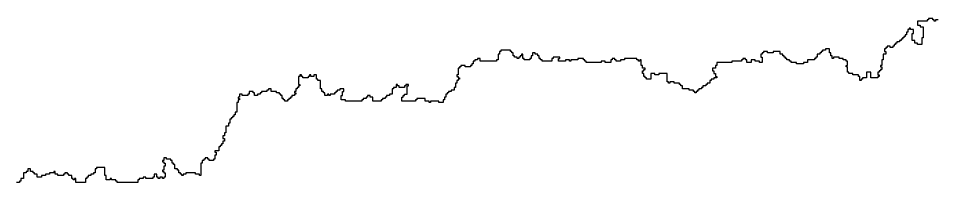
# Model space of a CAD drawing. Header units: inches. Extents: x -98695 to 376223, y 1122520 to 1501782.
# Drawn here: x 252658 to 273252, y 1171720 to 1175391 of the extents above; entities that cross this region are included whole.
import ezdxf

# ---------------------------------------------------------------- set-up
doc = ezdxf.new("R2010")
doc.units = ezdxf.units.IN
doc.header["$MEASUREMENT"] = 0
doc.layers.add('subs1', color=7, linetype='Continuous', true_color=0xc8dcf7)

msp = doc.modelspace()

# ---------------------------------------------------------------- linework, layer by layer
at = {"layer": 'subs1'}
msp.add_polyline3d([(273287, 1175360, 0), (273225, 1175360, 0), (273225, 1175329, 0), (273195, 1175329, 0), (273195, 1175360, 0), (273164, 1175360, 0), (273164, 1175391, 0), (273071, 1175391, 0), (273071, 1175360, 0), (273040, 1175360, 0), (273040, 1175329, 0), (272824, 1175329, 0), (272824, 1175237, 0), (272886, 1175237, 0), (272886, 1175206, 0), (272948, 1175206, 0), (272948, 1174959, 0), (272917, 1174959, 0), (272917, 1174805, 0), (272824, 1174805, 0), (272824, 1174836, 0), (272763, 1174836, 0), (272763, 1174898, 0), (272701, 1174898, 0), (272701, 1175052, 0), (272732, 1175052, 0), (272732, 1175144, 0), (272670, 1175144, 0), (272670, 1175175, 0), (272639, 1175175, 0), (272639, 1175144, 0), (272609, 1175144, 0), (272609, 1175083, 0), (272578, 1175083, 0), (272578, 1175021, 0), (272547, 1175021, 0), (272547, 1174990, 0), (272516, 1174990, 0), (272516, 1174959, 0), (272485, 1174959, 0), (272485, 1174928, 0), (272454, 1174928, 0), (272454, 1174898, 0), (272423, 1174898, 0), (272423, 1174867, 0), (272362, 1174867, 0), (272362, 1174836, 0), (272331, 1174836, 0), (272331, 1174805, 0), (272300, 1174805, 0), (272300, 1174774, 0), (272269, 1174774, 0), (272269, 1174743, 0), (272208, 1174743, 0), (272208, 1174774, 0), (272146, 1174774, 0), (272146, 1174743, 0), (272115, 1174743, 0), (272115, 1174713, 0), (272084, 1174713, 0), (272084, 1174651, 0), (272115, 1174651, 0), (272115, 1174589, 0), (272053, 1174589, 0), (272053, 1174466, 0), (272022, 1174466, 0), (272022, 1174342, 0), (271992, 1174342, 0), (271992, 1174311, 0), (272022, 1174311, 0), (272022, 1174250, 0), (271992, 1174250, 0), (271992, 1174219, 0), (271961, 1174219, 0), (271961, 1174188, 0), (271930, 1174188, 0), (271930, 1174126, 0), (271961, 1174126, 0), (271961, 1174096, 0), (271930, 1174096, 0), (271930, 1174065, 0), (271776, 1174065, 0), (271776, 1174188, 0), (271683, 1174188, 0), (271683, 1174065, 0), (271591, 1174065, 0), (271591, 1174034, 0), (271560, 1174034, 0), (271560, 1174003, 0), (271529, 1174003, 0), (271529, 1174096, 0), (271498, 1174096, 0), (271498, 1174126, 0), (271375, 1174126, 0), (271375, 1174157, 0), (271282, 1174157, 0), (271282, 1174188, 0), (271251, 1174188, 0), (271251, 1174311, 0), (271220, 1174311, 0), (271220, 1174342, 0), (271251, 1174342, 0), (271251, 1174435, 0), (271220, 1174435, 0), (271220, 1174466, 0), (271159, 1174466, 0), (271159, 1174497, 0), (271066, 1174497, 0), (271066, 1174527, 0), (270943, 1174527, 0), (270943, 1174497, 0), (270912, 1174497, 0), (270912, 1174558, 0), (270881, 1174558, 0), (270881, 1174620, 0), (270850, 1174620, 0), (270850, 1174713, 0), (270758, 1174713, 0), (270758, 1174682, 0), (270696, 1174682, 0), (270696, 1174651, 0), (270665, 1174651, 0), (270665, 1174620, 0), (270634, 1174620, 0), (270634, 1174589, 0), (270573, 1174589, 0), (270573, 1174527, 0), (270542, 1174527, 0), (270542, 1174497, 0), (270511, 1174497, 0), (270511, 1174466, 0), (270357, 1174466, 0), (270357, 1174404, 0), (270264, 1174404, 0), (270264, 1174373, 0), (270110, 1174373, 0), (270110, 1174404, 0), (269987, 1174404, 0), (269987, 1174435, 0), (269956, 1174435, 0), (269956, 1174466, 0), (269894, 1174466, 0), (269894, 1174497, 0), (269863, 1174497, 0), (269863, 1174527, 0), (269832, 1174527, 0), (269832, 1174558, 0), (269801, 1174558, 0), (269801, 1174589, 0), (269740, 1174589, 0), (269740, 1174651, 0), (269586, 1174651, 0), (269586, 1174620, 0), (269462, 1174620, 0), (269462, 1174651, 0), (269370, 1174651, 0), (269370, 1174620, 0), (269339, 1174620, 0), (269339, 1174589, 0), (269308, 1174589, 0), (269308, 1174527, 0), (269339, 1174527, 0), (269339, 1174404, 0), (269277, 1174404, 0), (269277, 1174435, 0), (269185, 1174435, 0), (269185, 1174466, 0), (269092, 1174466, 0), (269092, 1174404, 0), (268999, 1174404, 0), (268999, 1174466, 0), (268969, 1174466, 0), (268969, 1174497, 0), (268907, 1174497, 0), (268907, 1174466, 0), (268876, 1174466, 0), (268876, 1174435, 0), (268660, 1174435, 0), (268660, 1174404, 0), (268321, 1174404, 0), (268321, 1174342, 0), (268290, 1174342, 0), (268290, 1174281, 0), (268228, 1174281, 0), (268228, 1174219, 0), (268259, 1174219, 0), (268259, 1174157, 0), (268290, 1174157, 0), (268290, 1174096, 0), (268321, 1174096, 0), (268321, 1174065, 0), (268259, 1174065, 0), (268259, 1174034, 0), (268197, 1174034, 0), (268197, 1174003, 0), (268167, 1174003, 0), (268167, 1173941, 0), (268105, 1173941, 0), (268105, 1173910, 0), (268074, 1173910, 0), (268074, 1173880, 0), (268012, 1173880, 0), (268012, 1173849, 0), (267982, 1173849, 0), (267982, 1173818, 0), (267920, 1173818, 0), (267920, 1173787, 0), (267889, 1173787, 0), (267889, 1173756, 0), (267858, 1173756, 0), (267858, 1173725, 0), (267827, 1173725, 0), (267827, 1173756, 0), (267796, 1173756, 0), (267796, 1173787, 0), (267704, 1173787, 0), (267704, 1173818, 0), (267550, 1173818, 0), (267550, 1173880, 0), (267519, 1173880, 0), (267519, 1173910, 0), (267488, 1173910, 0), (267488, 1173941, 0), (267365, 1173941, 0), (267365, 1173972, 0), (267272, 1173972, 0), (267272, 1173941, 0), (267241, 1173941, 0), (267241, 1173972, 0), (267210, 1173972, 0), (267210, 1174157, 0), (267025, 1174157, 0), (267025, 1174126, 0), (266933, 1174126, 0), (266933, 1174157, 0), (266840, 1174157, 0), (266840, 1174034, 0), (266748, 1174034, 0), (266748, 1174065, 0), (266717, 1174065, 0), (266717, 1174096, 0), (266686, 1174096, 0), (266686, 1174157, 0), (266655, 1174157, 0), (266655, 1174219, 0), (266686, 1174219, 0), (266686, 1174250, 0), (266717, 1174250, 0), (266717, 1174281, 0), (266655, 1174281, 0), (266655, 1174342, 0), (266624, 1174342, 0), (266624, 1174466, 0), (266593, 1174466, 0), (266593, 1174435, 0), (266563, 1174435, 0), (266563, 1174466, 0), (266532, 1174466, 0), (266532, 1174497, 0), (266254, 1174497, 0), (266254, 1174466, 0), (266162, 1174466, 0), (266162, 1174435, 0), (266069, 1174435, 0), (266069, 1174466, 0), (266038, 1174466, 0), (266038, 1174497, 0), (265976, 1174497, 0), (265976, 1174466, 0), (265946, 1174466, 0), (265946, 1174404, 0), (265822, 1174404, 0), (265822, 1174435, 0), (265730, 1174435, 0), (265730, 1174404, 0), (265390, 1174404, 0), (265390, 1174435, 0), (265360, 1174435, 0), (265360, 1174466, 0), (265329, 1174466, 0), (265329, 1174497, 0), (265205, 1174497, 0), (265205, 1174466, 0), (265051, 1174466, 0), (265051, 1174435, 0), (265020, 1174435, 0), (265020, 1174466, 0), (264928, 1174466, 0), (264928, 1174435, 0), (264773, 1174435, 0), (264773, 1174497, 0), (264804, 1174497, 0), (264804, 1174527, 0), (264650, 1174527, 0), (264650, 1174497, 0), (264619, 1174497, 0), (264619, 1174435, 0), (264403, 1174435, 0), (264403, 1174466, 0), (264372, 1174466, 0), (264372, 1174497, 0), (264342, 1174497, 0), (264342, 1174558, 0), (264311, 1174558, 0), (264311, 1174589, 0), (264249, 1174589, 0), (264249, 1174620, 0), (264187, 1174620, 0), (264187, 1174558, 0), (264157, 1174558, 0), (264157, 1174497, 0), (264126, 1174497, 0), (264126, 1174466, 0), (264002, 1174466, 0), (264002, 1174497, 0), (263971, 1174497, 0), (263971, 1174589, 0), (263941, 1174589, 0), (263941, 1174558, 0), (263910, 1174558, 0), (263910, 1174527, 0), (263879, 1174527, 0), (263879, 1174497, 0), (263848, 1174497, 0), (263848, 1174527, 0), (263786, 1174527, 0), (263786, 1174558, 0), (263756, 1174558, 0), (263756, 1174620, 0), (263725, 1174620, 0), (263725, 1174651, 0), (263694, 1174651, 0), (263694, 1174682, 0), (263478, 1174682, 0), (263478, 1174651, 0), (263447, 1174651, 0), (263447, 1174589, 0), (263416, 1174589, 0), (263416, 1174466, 0), (263385, 1174466, 0), (263385, 1174435, 0), (263015, 1174435, 0), (263015, 1174497, 0), (262953, 1174497, 0), (262953, 1174466, 0), (262892, 1174466, 0), (262892, 1174435, 0), (262861, 1174435, 0), (262861, 1174373, 0), (262830, 1174373, 0), (262830, 1174342, 0), (262799, 1174342, 0), (262799, 1174311, 0), (262676, 1174311, 0), (262676, 1174342, 0), (262583, 1174342, 0), (262583, 1174311, 0), (262552, 1174311, 0), (262552, 1174281, 0), (262522, 1174281, 0), (262522, 1174126, 0), (262491, 1174126, 0), (262491, 1174096, 0), (262522, 1174096, 0), (262522, 1174065, 0), (262552, 1174065, 0), (262552, 1174034, 0), (262522, 1174034, 0), (262522, 1174003, 0), (262491, 1174003, 0), (262491, 1173941, 0), (262460, 1173941, 0), (262460, 1173849, 0), (262429, 1173849, 0), (262429, 1173787, 0), (262367, 1173787, 0), (262367, 1173756, 0), (262306, 1173756, 0), (262306, 1173725, 0), (262275, 1173725, 0), (262275, 1173695, 0), (262244, 1173695, 0), (262244, 1173633, 0), (262213, 1173633, 0), (262213, 1173571, 0), (262182, 1173571, 0), (262182, 1173509, 0), (262090, 1173509, 0), (262090, 1173540, 0), (261905, 1173540, 0), (261905, 1173509, 0), (261874, 1173509, 0), (261874, 1173540, 0), (261781, 1173540, 0), (261781, 1173602, 0), (261596, 1173602, 0), (261596, 1173571, 0), (261565, 1173571, 0), (261565, 1173540, 0), (261257, 1173540, 0), (261257, 1173633, 0), (261288, 1173633, 0), (261288, 1173664, 0), (261319, 1173664, 0), (261319, 1173695, 0), (261380, 1173695, 0), (261380, 1173880, 0), (261411, 1173880, 0), (261411, 1173910, 0), (261349, 1173910, 0), (261349, 1173880, 0), (261319, 1173880, 0), (261319, 1173849, 0), (261195, 1173849, 0), (261195, 1173880, 0), (261164, 1173880, 0), (261164, 1173910, 0), (261134, 1173910, 0), (261134, 1173849, 0), (261072, 1173849, 0), (261072, 1173818, 0), (261041, 1173818, 0), (261041, 1173695, 0), (260979, 1173695, 0), (260979, 1173664, 0), (260918, 1173664, 0), (260918, 1173633, 0), (260887, 1173633, 0), (260887, 1173602, 0), (260825, 1173602, 0), (260825, 1173571, 0), (260794, 1173571, 0), (260794, 1173540, 0), (260609, 1173540, 0), (260609, 1173633, 0), (260547, 1173633, 0), (260547, 1173664, 0), (260486, 1173664, 0), (260486, 1173633, 0), (260455, 1173633, 0), (260455, 1173602, 0), (260393, 1173602, 0), (260393, 1173571, 0), (260362, 1173571, 0), (260362, 1173540, 0), (259992, 1173540, 0), (259992, 1173571, 0), (259900, 1173571, 0), (259900, 1173664, 0), (259931, 1173664, 0), (259931, 1173756, 0), (259961, 1173756, 0), (259961, 1173818, 0), (259869, 1173818, 0), (259869, 1173787, 0), (259807, 1173787, 0), (259807, 1173756, 0), (259776, 1173756, 0), (259776, 1173725, 0), (259745, 1173725, 0), (259745, 1173695, 0), (259653, 1173695, 0), (259653, 1173664, 0), (259622, 1173664, 0), (259622, 1173695, 0), (259591, 1173695, 0), (259591, 1173664, 0), (259529, 1173664, 0), (259529, 1173725, 0), (259499, 1173725, 0), (259499, 1173756, 0), (259468, 1173756, 0), (259468, 1173818, 0), (259437, 1173818, 0), (259437, 1174003, 0), (259375, 1174003, 0), (259375, 1174034, 0), (259344, 1174034, 0), (259344, 1174126, 0), (259283, 1174126, 0), (259283, 1174096, 0), (259221, 1174096, 0), (259221, 1174126, 0), (259190, 1174126, 0), (259190, 1174096, 0), (259159, 1174096, 0), (259159, 1174065, 0), (259036, 1174065, 0), (259036, 1174096, 0), (259005, 1174096, 0), (259005, 1174126, 0), (258974, 1174126, 0), (258974, 1174096, 0), (258943, 1174096, 0), (258943, 1173910, 0), (258974, 1173910, 0), (258974, 1173880, 0), (258943, 1173880, 0), (258943, 1173849, 0), (258913, 1173849, 0), (258913, 1173818, 0), (258882, 1173818, 0), (258882, 1173756, 0), (258851, 1173756, 0), (258851, 1173725, 0), (258882, 1173725, 0), (258882, 1173695, 0), (258851, 1173695, 0), (258851, 1173664, 0), (258789, 1173664, 0), (258789, 1173633, 0), (258758, 1173633, 0), (258758, 1173602, 0), (258727, 1173602, 0), (258727, 1173571, 0), (258697, 1173571, 0), (258697, 1173540, 0), (258635, 1173540, 0), (258635, 1173571, 0), (258604, 1173571, 0), (258604, 1173602, 0), (258573, 1173602, 0), (258573, 1173664, 0), (258542, 1173664, 0), (258542, 1173695, 0), (258512, 1173695, 0), (258512, 1173725, 0), (258450, 1173725, 0), (258450, 1173756, 0), (258326, 1173756, 0), (258326, 1173818, 0), (258265, 1173818, 0), (258265, 1173787, 0), (258234, 1173787, 0), (258234, 1173756, 0), (258111, 1173756, 0), (258111, 1173725, 0), (258080, 1173725, 0), (258080, 1173695, 0), (258018, 1173695, 0), (258018, 1173664, 0), (257956, 1173664, 0), (257956, 1173725, 0), (257925, 1173725, 0), (257925, 1173756, 0), (257833, 1173756, 0), (257833, 1173695, 0), (257802, 1173695, 0), (257802, 1173664, 0), (257679, 1173664, 0), (257679, 1173695, 0), (257617, 1173695, 0), (257617, 1173633, 0), (257586, 1173633, 0), (257586, 1173602, 0), (257617, 1173602, 0), (257617, 1173571, 0), (257586, 1173571, 0), (257586, 1173509, 0), (257555, 1173509, 0), (257555, 1173294, 0), (257524, 1173294, 0), (257524, 1173232, 0), (257494, 1173232, 0), (257494, 1173201, 0), (257463, 1173201, 0), (257463, 1173170, 0), (257432, 1173170, 0), (257432, 1173139, 0), (257401, 1173139, 0), (257401, 1173047, 0), (257370, 1173047, 0), (257370, 1172985, 0), (257309, 1172985, 0), (257309, 1172831, 0), (257278, 1172831, 0), (257278, 1172769, 0), (257247, 1172769, 0), (257247, 1172707, 0), (257278, 1172707, 0), (257278, 1172646, 0), (257247, 1172646, 0), (257247, 1172584, 0), (257216, 1172584, 0), (257216, 1172553, 0), (257185, 1172553, 0), (257185, 1172522, 0), (257154, 1172522, 0), (257154, 1172430, 0), (257062, 1172430, 0), (257062, 1172399, 0), (257093, 1172399, 0), (257093, 1172337, 0), (257062, 1172337, 0), (257062, 1172245, 0), (257031, 1172245, 0), (257031, 1172214, 0), (256938, 1172214, 0), (256938, 1172245, 0), (256908, 1172245, 0), (256908, 1172276, 0), (256846, 1172276, 0), (256846, 1172245, 0), (256815, 1172245, 0), (256815, 1172214, 0), (256784, 1172214, 0), (256784, 1172152, 0), (256753, 1172152, 0), (256753, 1171875, 0), (256722, 1171875, 0), (256722, 1171905, 0), (256630, 1171905, 0), (256630, 1171936, 0), (256414, 1171936, 0), (256414, 1171905, 0), (256352, 1171905, 0), (256352, 1171875, 0), (256321, 1171875, 0), (256321, 1171905, 0), (256291, 1171905, 0), (256291, 1171936, 0), (256260, 1171936, 0), (256260, 1171998, 0), (256229, 1171998, 0), (256229, 1172029, 0), (256167, 1172029, 0), (256167, 1172121, 0), (256136, 1172121, 0), (256136, 1172152, 0), (256105, 1172152, 0), (256105, 1172214, 0), (256075, 1172214, 0), (256075, 1172245, 0), (255982, 1172245, 0), (255982, 1172276, 0), (255920, 1172276, 0), (255920, 1172214, 0), (255890, 1172214, 0), (255890, 1172183, 0), (255920, 1172183, 0), (255920, 1172152, 0), (255951, 1172152, 0), (255951, 1172091, 0), (255920, 1172091, 0), (255920, 1171998, 0), (255890, 1171998, 0), (255890, 1171967, 0), (255920, 1171967, 0), (255920, 1171936, 0), (255951, 1171936, 0), (255951, 1171844, 0), (255920, 1171844, 0), (255920, 1171813, 0), (255890, 1171813, 0), (255890, 1171844, 0), (255828, 1171844, 0), (255828, 1171813, 0), (255797, 1171813, 0), (255797, 1171844, 0), (255766, 1171844, 0), (255766, 1171905, 0), (255704, 1171905, 0), (255704, 1171844, 0), (255674, 1171844, 0), (255674, 1171813, 0), (255519, 1171813, 0), (255519, 1171844, 0), (255458, 1171844, 0), (255458, 1171813, 0), (255365, 1171813, 0), (255365, 1171782, 0), (255334, 1171782, 0), (255334, 1171720, 0), (254872, 1171720, 0), (254872, 1171751, 0), (254841, 1171751, 0), (254841, 1171782, 0), (254748, 1171782, 0), (254748, 1171813, 0), (254717, 1171813, 0), (254717, 1171782, 0), (254625, 1171782, 0), (254625, 1171875, 0), (254594, 1171875, 0), (254594, 1172060, 0), (254409, 1172060, 0), (254409, 1172029, 0), (254378, 1172029, 0), (254378, 1171936, 0), (254347, 1171936, 0), (254347, 1171905, 0), (254286, 1171905, 0), (254286, 1171875, 0), (254224, 1171875, 0), (254224, 1171844, 0), (254193, 1171844, 0), (254193, 1171813, 0), (254162, 1171813, 0), (254162, 1171720, 0), (253946, 1171720, 0), (253946, 1171813, 0), (253915, 1171813, 0), (253915, 1171782, 0), (253885, 1171782, 0), (253885, 1171813, 0), (253854, 1171813, 0), (253854, 1171875, 0), (253792, 1171875, 0), (253792, 1171905, 0), (253761, 1171905, 0), (253761, 1171936, 0), (253699, 1171936, 0), (253699, 1171905, 0), (253669, 1171905, 0), (253669, 1171875, 0), (253545, 1171875, 0), (253545, 1171905, 0), (253484, 1171905, 0), (253484, 1171967, 0), (253453, 1171967, 0), (253453, 1171936, 0), (253360, 1171936, 0), (253360, 1171905, 0), (253268, 1171905, 0), (253268, 1171875, 0), (253175, 1171875, 0), (253175, 1171844, 0), (253083, 1171844, 0), (253083, 1171905, 0), (253021, 1171905, 0), (253021, 1171936, 0), (252990, 1171936, 0), (252990, 1171967, 0), (252928, 1171967, 0), (252928, 1172029, 0), (252867, 1172029, 0), (252867, 1171967, 0), (252836, 1171967, 0), (252836, 1171936, 0), (252774, 1171936, 0), (252774, 1171813, 0), (252712, 1171813, 0), (252712, 1171751, 0), (252681, 1171751, 0), (252681, 1171720, 0), (252620, 1171720, 0)], dxfattribs=at)

doc.saveas('drawing.dxf')
